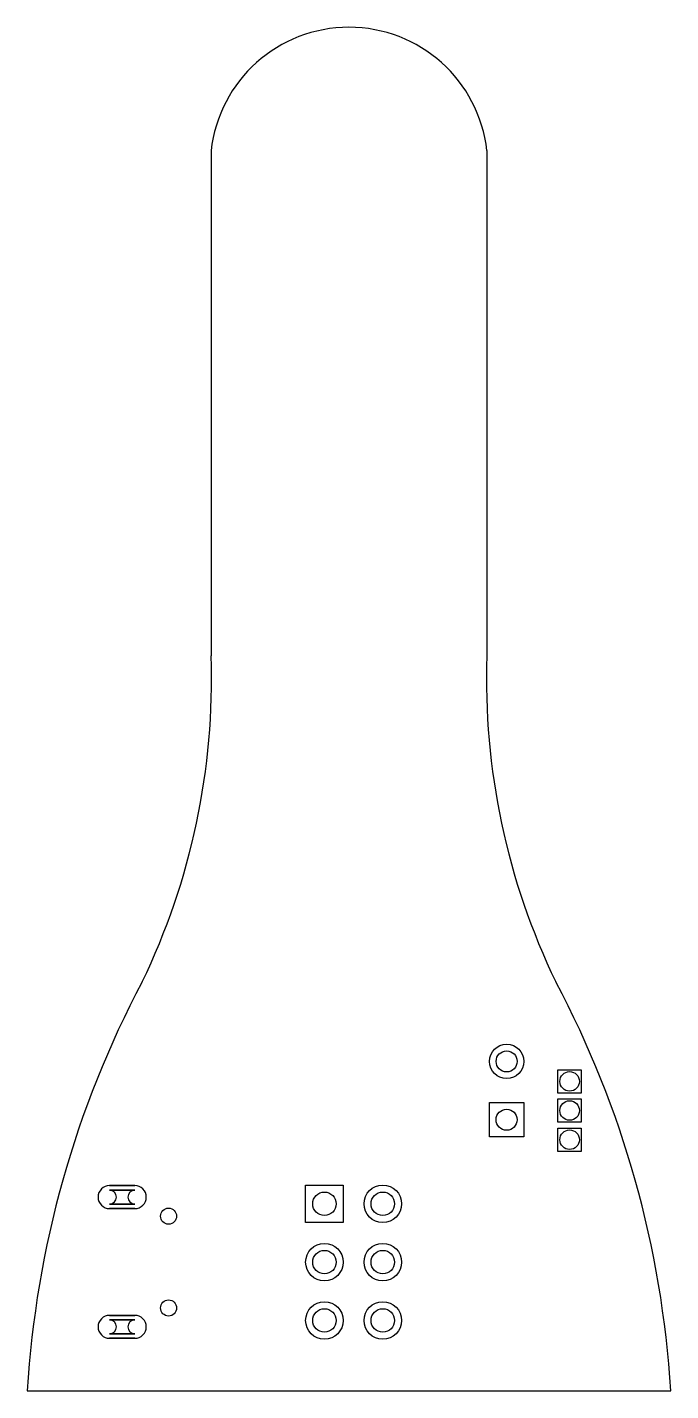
# Model space of a CAD drawing. Header units: millimetres. Extents: x -20.2 to 7.8, y -16.8 to 42.6.
import ezdxf

# ---------------------------------------------------------------- set-up
doc = ezdxf.new("R2010")
doc.units = ezdxf.units.MM

msp = doc.modelspace()

# ---------------------------------------------------------------- linework, layer by layer
for points in [[(-12.2, 37.2), (-12.2, 15.2)], [(-0.2, 37.2), (-0.2, 15.2)], [(-20.2, -16.8), (7.8, -16.8)]]:
    msp.add_lwpolyline(points)
for points in [[(2.892, -3.838), (2.892, -2.822), (3.908, -2.822), (3.908, -3.838)], [(2.892, -5.108), (2.892, -4.092), (3.908, -4.092), (3.908, -5.108)], [(-0.09, -5.749), (-0.09, -4.25), (1.409, -4.25), (1.409, -5.749)], [(2.892, -6.378), (2.892, -5.362), (3.908, -5.362), (3.908, -6.378)], [(-16.62, -7.868), (-15.52, -7.868)], [(-15.52, -8.069), (-16.62, -8.069)], [(-6.453, -7.843), (-6.453, -9.477), (-8.087, -9.477), (-8.087, -7.843)], [(-15.52, -8.669), (-16.62, -8.669)], [(-16.62, -8.868), (-15.52, -8.868)], [(-16.62, -13.517), (-15.52, -13.517)], [(-15.52, -13.718), (-16.62, -13.718)], [(-15.52, -14.318), (-16.62, -14.318)], [(-16.62, -14.517), (-15.52, -14.517)]]:
    msp.add_lwpolyline(points, close=True)
for centre, radius in [((0.66, -2.46), 0.749), ((0.66, -2.459), 0.457), ((3.4, -3.33), 0.425), ((0.659, -4.999), 0.457), ((3.4, -4.6), 0.425), ((3.4, -5.87), 0.425), ((-7.27, -8.66), 0.511), ((-4.73, -8.66), 0.817), ((-4.73, -8.66), 0.511), ((-14.051, -9.199), 0.35), ((-7.27, -11.2), 0.817), ((-4.73, -11.2), 0.817), ((-7.27, -11.2), 0.511), ((-4.73, -11.2), 0.511), ((-14.051, -13.197), 0.35), ((-7.27, -13.74), 0.817), ((-4.73, -13.74), 0.817), ((-7.27, -13.74), 0.511), ((-4.73, -13.74), 0.511)]:
    msp.add_circle(centre, radius)
for centre, radius, start, end in [((-6.2, 36.535), 6.037, 6.32569, 173.67431), ((-42.479, 14.18), 30.296, 334.21198, 1.92938), ((30.079, 14.18), 30.296, 178.07062, 205.78802), ((23.316, -19.421), 43.595, 152.06736, 176.55265), ((-35.716, -19.421), 43.595, 3.44735, 27.93264), ((-16.62, -8.368), 0.5, 450, 270), ((-16.62, -8.369), 0.3, 270, 450), ((-15.52, -8.369), 0.3, 450, 270), ((-15.52, -8.368), 0.5, 270, 450), ((-16.62, -14.017), 0.5, 450, 270), ((-15.52, -14.017), 0.5, 270, 450), ((-16.62, -14.018), 0.3, 270, 450), ((-15.52, -14.018), 0.3, 450, 270)]:
    msp.add_arc(centre, radius, start, end)

doc.saveas('drawing.dxf')
